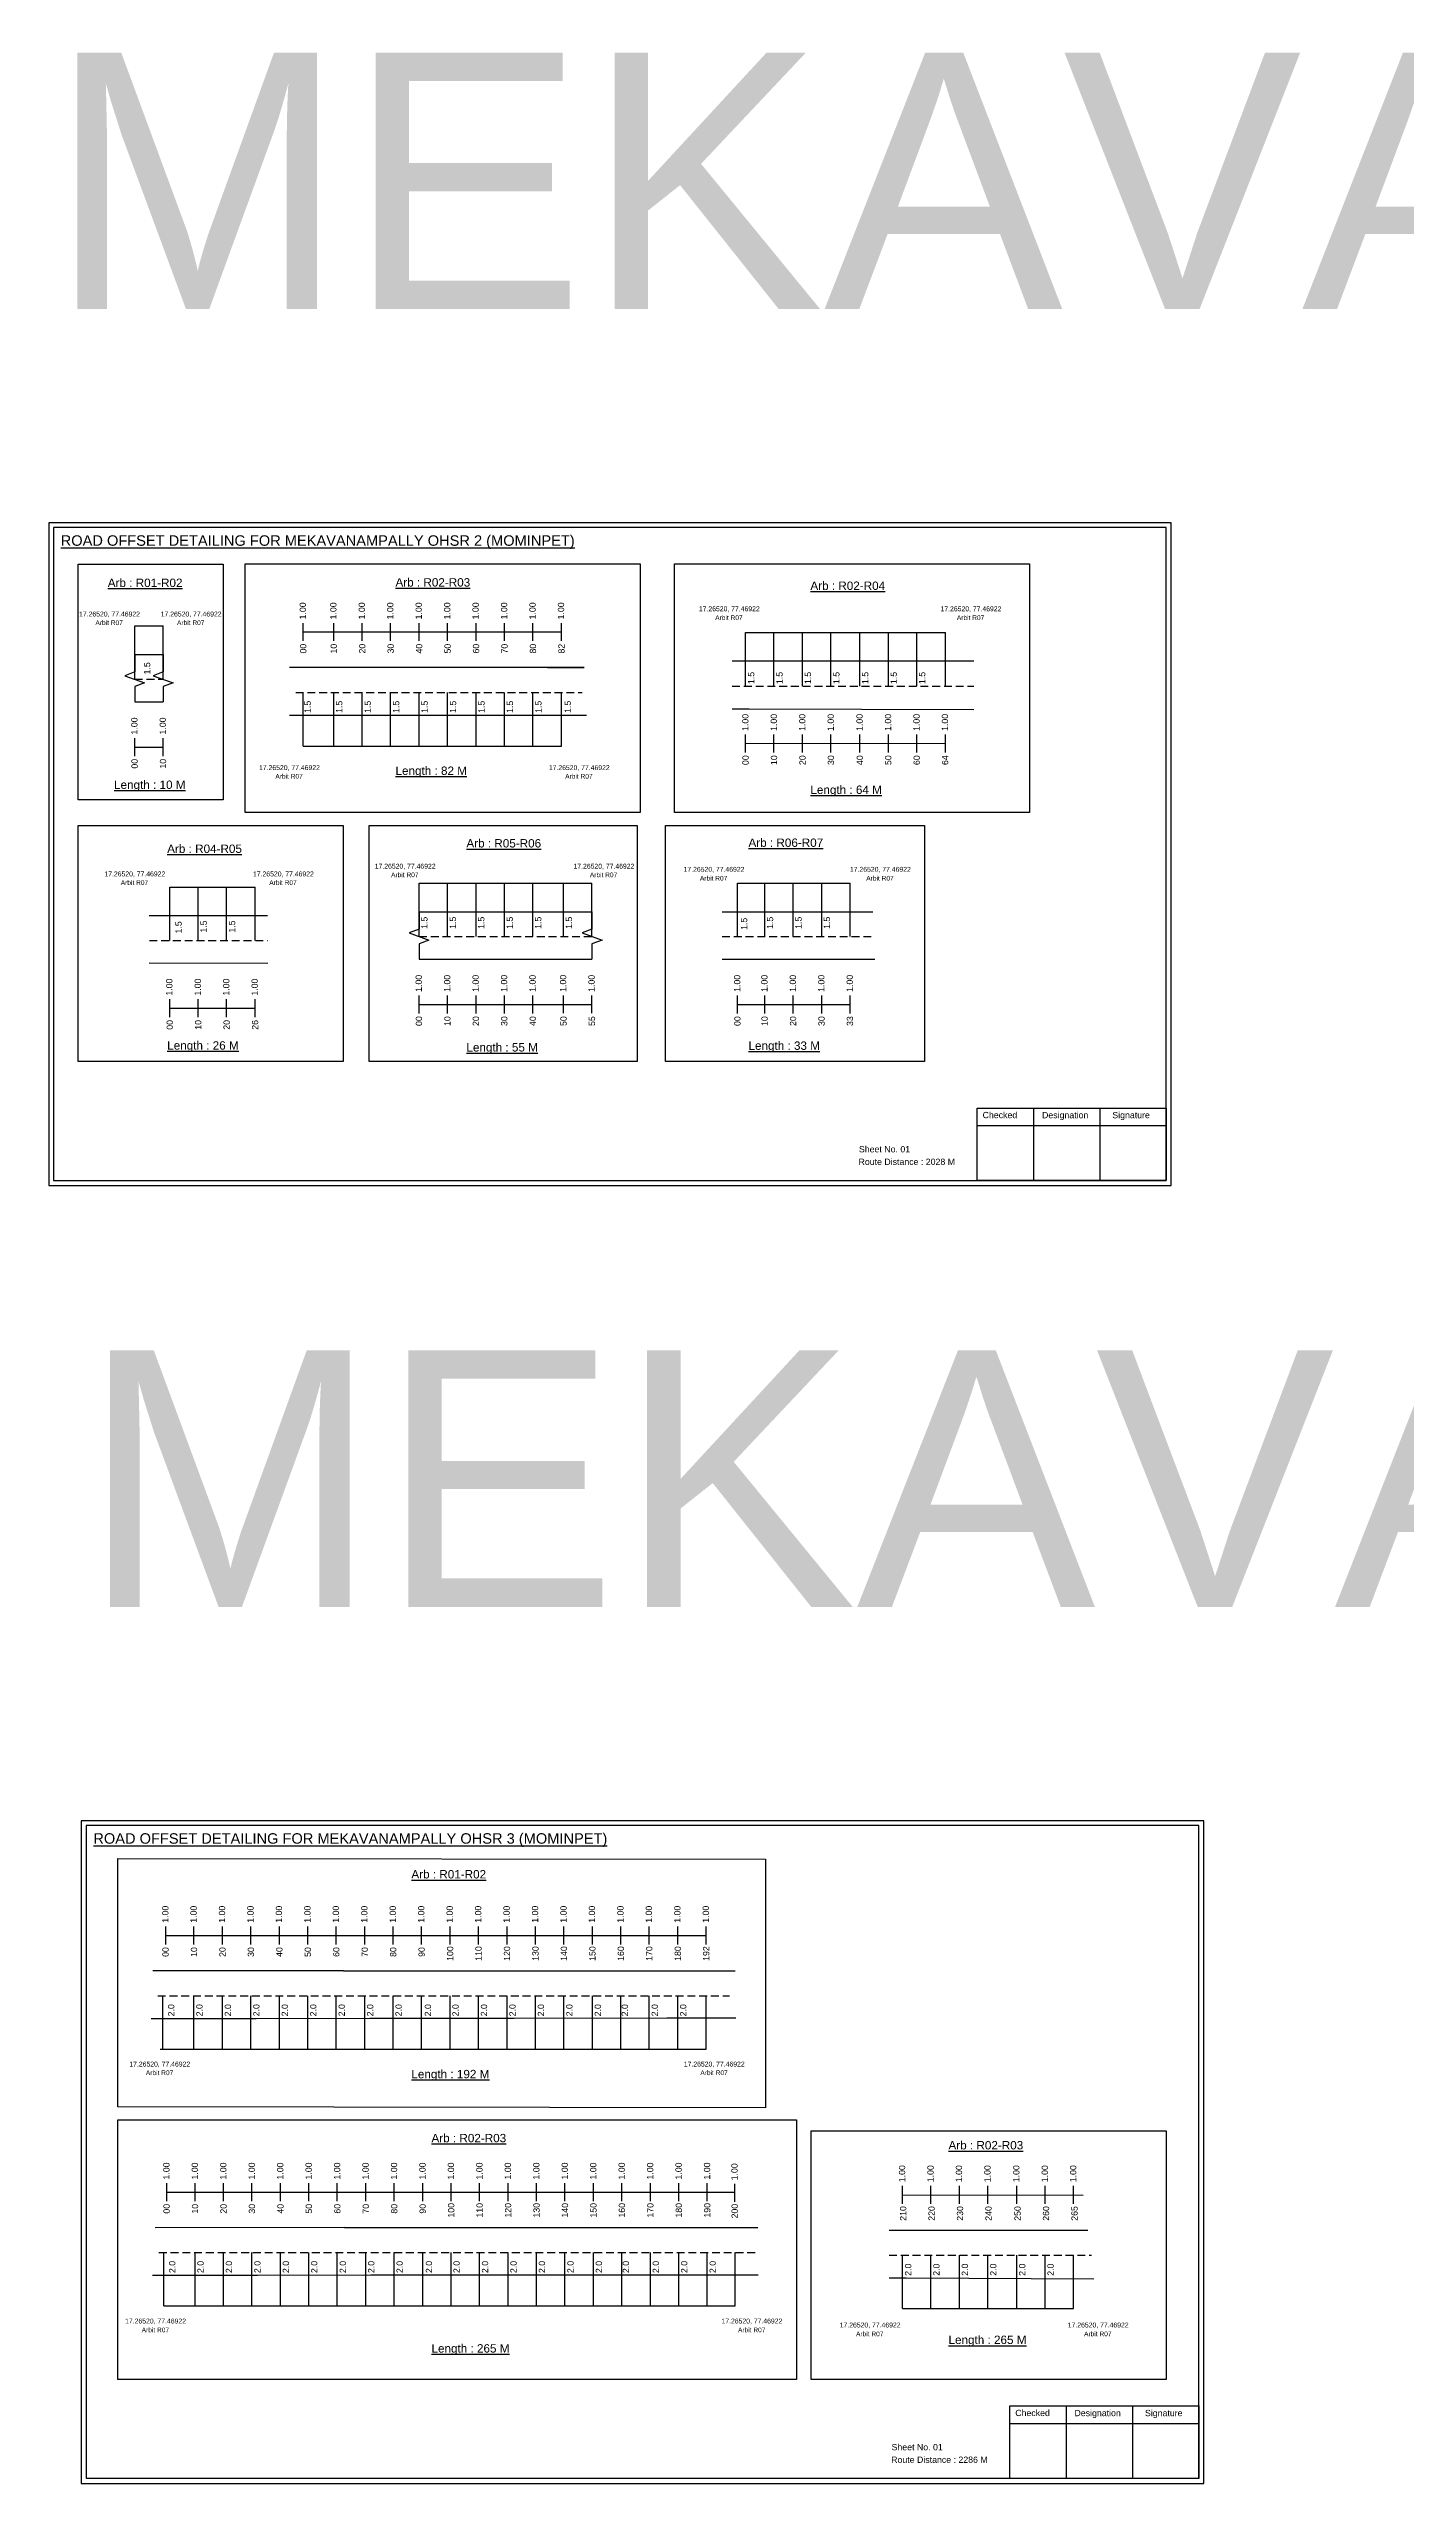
# Model space of a CAD drawing. Header units: inches. Extents: x -117 to 51867, y -12715 to 3423.
# Drawn here: x 6548 to 7196, y -1312 to -148 of the extents above; entities that cross this region are included whole.
import ezdxf

# ---------------------------------------------------------------- set-up
doc = ezdxf.new("R2010")
doc.units = ezdxf.units.IN
doc.header["$MEASUREMENT"] = 0
doc.linetypes.add('DASHED2', pattern=[0.375, 0.25, -0.125])
doc.layers.add('PDF_Geometry', color=7, linetype='Continuous')
doc.layers.add('PDF_Text', color=5, linetype='Continuous')
doc.styles.add('PDF Arial', font='arial.ttf')
doc.styles.get("Standard").update_dxf_attribs({"font": 'arial.ttf'})

msp = doc.modelspace()

# ---------------------------------------------------------------- linework, layer by layer
at = {"color": 5}
for p, q in [((6588.8, -424), (6602.4, -424)), ((6880.7, -427.3), (6976.2, -427.3)), ((6669.3, -481.5), (6792.7, -481.5)), ((6605.5, -548.9), (6646.3, -548.9)), ((6724.7, -547), (6807.3, -547)), ((6876.8, -547), (6930.7, -547)), ((6601, -1104.3), (6861.9, -1104.3)), ((6602.7, -1227), (6875.7, -1227)), ((6955.7, -1228.3), (7037.5, -1228.3))]:
    msp.add_line(p, q, dxfattribs=at)
for p, q in [((6588.8, -449.6), (6588.8, -424)), ((6602.4, -449.6), (6602.4, -424)), ((6880.7, -452.9), (6880.7, -427.3)), ((6894.3, -452.9), (6894.3, -427.3)), ((6907.9, -452.9), (6907.9, -427.3)), ((6921.5, -452.9), (6921.5, -427.3)), ((6935.4, -452.9), (6935.4, -427.3)), ((6949, -452.9), (6949, -427.3)), ((6962.6, -452.9), (6962.6, -427.3)), ((6976.2, -452.9), (6976.2, -427.3)), ((6588.8, -437.7), (6602.4, -437.7)), ((6989.8, -441), (6874.3, -441)), ((6803.6, -444), (6662.7, -444)), ((6786, -444), (6803.6, -444)), ((6588.8, -460.4), (6602.4, -460.4)), ((6669.3, -481.5), (6669.3, -455.9)), ((6683.9, -481.5), (6683.9, -455.9)), ((6697.5, -481.5), (6697.5, -455.9)), ((6711.1, -481.5), (6711.1, -455.9)), ((6724.7, -481.5), (6724.7, -455.9)), ((6738.3, -481.5), (6738.3, -455.9)), ((6751.9, -481.5), (6751.9, -455.9)), ((6765.5, -481.5), (6765.5, -455.9)), ((6779.1, -481.5), (6779.1, -455.9)), ((6792.7, -481.5), (6792.7, -455.9)), ((6874.3, -463.7), (6882.4, -463.7)), ((6882.4, -463.7), (6989.8, -464)), ((6662.7, -466.7), (6694.8, -466.7)), ((6694.8, -466.7), (6804.7, -466.7)), ((6605.5, -574.4), (6605.5, -548.9)), ((6619.1, -574.4), (6619.1, -548.9)), ((6632.7, -574.4), (6632.7, -548.9)), ((6646.3, -574.4), (6646.3, -548.9)), ((6724.7, -572.6), (6724.7, -547)), ((6738.3, -572.6), (6738.3, -547)), ((6751.9, -572.6), (6751.9, -547)), ((6765.5, -572.6), (6765.5, -547)), ((6779.1, -572.6), (6779.1, -547)), ((6793.7, -572.6), (6793.7, -547)), ((6807.3, -572.6), (6807.3, -547)), ((6876.8, -572.6), (6876.8, -547)), ((6889.9, -572.6), (6889.9, -547)), ((6903.5, -572.6), (6903.5, -547)), ((6917.1, -572.6), (6917.1, -547)), ((6930.7, -572.6), (6930.7, -547)), ((6595.7, -562.5), (6652.2, -562.5)), ((6724.7, -560.7), (6807.3, -560.7)), ((6869.5, -560.7), (6941.5, -560.7)), ((6595.7, -585.2), (6652.4, -585.3)), ((6724.7, -583.4), (6807.3, -583.4)), ((6869.5, -583.4), (6942.5, -583.4)), ((6688.5, -1066.9), (6597.5, -1066.9)), ((6688.5, -1066.9), (6770.1, -1066.8)), ((6770.1, -1066.8), (6875.7, -1066.8)), ((6602.2, -1104.3), (6602.2, -1078.8)), ((6617.1, -1104.3), (6617.1, -1078.8)), ((6630.7, -1104.3), (6630.7, -1078.8)), ((6644.3, -1104.3), (6644.3, -1078.8)), ((6657.9, -1104.3), (6657.9, -1078.8)), ((6671.5, -1104.3), (6671.5, -1078.8)), ((6685.1, -1104.3), (6685.1, -1078.8)), ((6698.7, -1104.3), (6698.7, -1078.8)), ((6712.3, -1104.3), (6712.3, -1078.8)), ((6725.9, -1104.3), (6725.9, -1078.8)), ((6739.5, -1104.3), (6739.5, -1078.8)), ((6753.1, -1104.3), (6753.1, -1078.8)), ((6766.7, -1104.3), (6766.7, -1078.8)), ((6780.3, -1104.3), (6780.3, -1078.8)), ((6793.9, -1104.3), (6793.9, -1078.8)), ((6807.5, -1104.3), (6807.5, -1078.8)), ((6821.1, -1104.3), (6821.1, -1078.8)), ((6834.7, -1104.3), (6834.7, -1078.8)), ((6848.3, -1104.3), (6848.3, -1078.8)), ((6861.9, -1104.3), (6861.9, -1078.8)), ((6596.7, -1089.6), (6646.9, -1089.6)), ((6643.4, -1089.6), (6701.2, -1089.5)), ((6701.2, -1089.5), (6770.1, -1089.5)), ((6770.1, -1089.5), (6843.1, -1089.4)), ((6843.1, -1089.4), (6876, -1089.4)), ((6689, -1189.6), (6598.6, -1189.7)), ((6689, -1189.6), (6770.6, -1189.5)), ((6770.6, -1189.5), (6886.6, -1189.6)), ((7044.3, -1190.9), (6949.3, -1190.9)), ((6602.7, -1227), (6602.7, -1201.5)), ((6617.6, -1227), (6617.6, -1201.5)), ((6631.2, -1227), (6631.2, -1201.5)), ((6644.8, -1227), (6644.8, -1201.5)), ((6658.4, -1227), (6658.4, -1201.5)), ((6672, -1227), (6672, -1201.5)), ((6685.6, -1227), (6685.6, -1201.5)), ((6699.2, -1227), (6699.2, -1201.5)), ((6712.8, -1227), (6712.8, -1201.5)), ((6726.4, -1227), (6726.4, -1201.5)), ((6740, -1227), (6740, -1201.5)), ((6753.6, -1227), (6753.6, -1201.5)), ((6767.2, -1227), (6767.2, -1201.5)), ((6780.8, -1227), (6780.8, -1201.5)), ((6794.4, -1227), (6794.4, -1201.5)), ((6808, -1227), (6808, -1201.5)), ((6821.6, -1227), (6821.6, -1201.5)), ((6835.2, -1227), (6835.2, -1201.5)), ((6848.8, -1227), (6848.8, -1201.5)), ((6862.4, -1227), (6862.4, -1201.5)), ((6875.7, -1227), (6875.7, -1201.5)), ((6955.7, -1228.3), (6955.7, -1202.8)), ((6969.3, -1228.3), (6969.3, -1202.8)), ((6982.9, -1228.3), (6982.9, -1202.8)), ((6996.5, -1228.3), (6996.5, -1202.8)), ((7010.3, -1228.3), (7010.3, -1202.8)), ((7023.9, -1228.3), (7023.9, -1202.8)), ((7037.5, -1228.3), (7037.5, -1202.8)), ((6597.2, -1212.3), (6647.5, -1212.3)), ((6643.9, -1212.3), (6701.7, -1212.2)), ((6701.7, -1212.2), (6770.6, -1212.2)), ((6770.6, -1212.2), (6843.6, -1212.2)), ((6843.6, -1212.2), (6886.7, -1212.1))]:
    msp.add_line(p, q)
at = {"color": 217, "true_color": 0x93278f}
for p, q in [((6669.3, -431.3), (6669.3, -422.8)), ((6669.3, -427), (6792.7, -427)), ((6683.9, -431.3), (6683.9, -422.8)), ((6697.5, -431.3), (6697.5, -422.8)), ((6711.1, -431.3), (6711.1, -422.8)), ((6724.7, -431.3), (6724.7, -422.8)), ((6738.3, -431.3), (6738.3, -422.8)), ((6751.9, -431.3), (6751.9, -422.8)), ((6765.5, -431.3), (6765.5, -422.8)), ((6779.1, -431.3), (6779.1, -422.8)), ((6792.7, -431.3), (6792.7, -422.8)), ((6880.7, -484.6), (6880.7, -476)), ((6894.3, -484.6), (6894.3, -476)), ((6907.9, -484.6), (6907.9, -476)), ((6921.5, -484.6), (6921.5, -476)), ((6935.4, -484.6), (6935.4, -476)), ((6949, -484.6), (6949, -476)), ((6962.6, -484.6), (6962.6, -476)), ((6976.2, -484.6), (6976.2, -476)), ((6588.8, -486.3), (6588.8, -477.7)), ((6588.8, -482), (6602.4, -482)), ((6602.4, -486.3), (6602.4, -477.7)), ((6880.7, -480.3), (6976.2, -480.2)), ((6605.5, -611.1), (6605.5, -602.5)), ((6619.1, -611.1), (6619.1, -602.5)), ((6632.7, -611.1), (6632.7, -602.5)), ((6646.3, -611.1), (6646.3, -602.5)), ((6724.7, -609.3), (6724.7, -600.7)), ((6724.7, -605), (6807.3, -605)), ((6738.3, -609.3), (6738.3, -600.7)), ((6751.9, -609.3), (6751.9, -600.7)), ((6765.5, -609.3), (6765.5, -600.7)), ((6779.1, -609.3), (6779.1, -600.7)), ((6793.7, -609.2), (6793.7, -600.7)), ((6807.3, -609.2), (6807.3, -600.7)), ((6876.8, -609.3), (6876.8, -600.7)), ((6876.8, -605), (6930.7, -605)), ((6889.9, -609.3), (6889.9, -600.7)), ((6903.5, -609.3), (6903.5, -600.7)), ((6917.1, -609.3), (6917.1, -600.7)), ((6930.7, -609.3), (6930.7, -600.7)), ((6605.5, -606.8), (6646.3, -606.8)), ((6603.6, -1054.2), (6603.6, -1045.6)), ((6617.1, -1054.2), (6617.1, -1045.6)), ((6630.7, -1054.2), (6630.7, -1045.6)), ((6644.3, -1054.2), (6644.3, -1045.6)), ((6657.9, -1054.2), (6657.9, -1045.6)), ((6671.5, -1054.2), (6671.5, -1045.6)), ((6685.1, -1054.2), (6685.1, -1045.6)), ((6698.7, -1054.2), (6698.7, -1045.6)), ((6712.3, -1054.2), (6712.3, -1045.6)), ((6725.9, -1054.2), (6725.9, -1045.6)), ((6739.5, -1054.2), (6739.5, -1045.6)), ((6753.1, -1054.2), (6753.1, -1045.6)), ((6766.7, -1054.2), (6766.7, -1045.6)), ((6780.3, -1054.2), (6780.3, -1045.6)), ((6793.9, -1054.2), (6793.9, -1045.6)), ((6807.5, -1054.2), (6807.5, -1045.6)), ((6821.1, -1054.2), (6821.1, -1045.6)), ((6834.7, -1054.2), (6834.7, -1045.6)), ((6848.3, -1054.2), (6848.3, -1045.6)), ((6861.9, -1054.2), (6861.9, -1045.6)), ((6603.6, -1049.9), (6861.9, -1049.9)), ((6604.1, -1176.9), (6604.1, -1168.3)), ((6604.1, -1172.6), (6875.6, -1172.6)), ((6617.6, -1176.9), (6617.6, -1168.3)), ((6631.2, -1176.9), (6631.2, -1168.3)), ((6644.8, -1176.9), (6644.8, -1168.3)), ((6658.4, -1176.9), (6658.4, -1168.3)), ((6672, -1176.9), (6672, -1168.3)), ((6685.6, -1176.9), (6685.6, -1168.3)), ((6699.2, -1176.9), (6699.2, -1168.3)), ((6712.8, -1176.9), (6712.8, -1168.3)), ((6726.4, -1176.9), (6726.4, -1168.3)), ((6740, -1176.9), (6740, -1168.3)), ((6753.6, -1176.9), (6753.6, -1168.3)), ((6767.2, -1176.9), (6767.2, -1168.3)), ((6780.8, -1176.9), (6780.8, -1168.3)), ((6794.4, -1176.9), (6794.4, -1168.3)), ((6808, -1176.9), (6808, -1168.3)), ((6821.6, -1176.9), (6821.6, -1168.3)), ((6835.2, -1176.9), (6835.2, -1168.3)), ((6848.8, -1176.9), (6848.8, -1168.3)), ((6862.4, -1176.9), (6862.4, -1168.3)), ((6875.6, -1177.3), (6875.6, -1168.7)), ((6955.7, -1178.2), (6955.7, -1169.6)), ((6955.7, -1173.9), (7042, -1174.1)), ((6969.3, -1178.2), (6969.3, -1169.6)), ((6982.9, -1178.2), (6982.9, -1169.6)), ((6996.5, -1178.2), (6996.5, -1169.6)), ((7010.3, -1178.2), (7010.3, -1169.6)), ((7023.9, -1178.2), (7023.9, -1169.6)), ((7037.5, -1178.2), (7037.5, -1169.6))]:
    msp.add_line(p, q, dxfattribs=at)
at = {"linetype": 'DASHED2', "ltscale": 15}
for p, q in [((6588.8, -449.6), (6602.4, -449.6)), ((6874.3, -452.9), (6989.8, -452.9)), ((6665.7, -455.9), (6802.7, -455.9)), ((6595.8, -574.4), (6652.2, -574.4)), ((6724.7, -572.6), (6807.3, -572.6)), ((6869.5, -572.6), (6942, -572.6)), ((6599.8, -1078.8), (6873, -1078.8)), ((6600.3, -1201.5), (6886.7, -1201.5)), ((6949.3, -1202.8), (7046, -1202.8))]:
    msp.add_line(p, q, dxfattribs=at)
for points in [[(6561.7, -394.6), (6631, -394.6), (6631, -507.2), (6561.7, -507.2)], [(6641.5, -394.5), (6830.4, -394.5), (6830.4, -513.3), (6641.5, -513.3)], [(6846.8, -394.5), (7016.4, -394.5), (7016.4, -513.3), (6846.8, -513.3)], [(6561.7, -519.5), (6688.4, -519.5), (6688.4, -632.2), (6561.7, -632.2)], [(6700.8, -519.5), (6828.9, -519.5), (6828.9, -632.2), (6700.8, -632.2)], [(6842.4, -519.5), (6966.2, -519.5), (6966.2, -632.2), (6842.4, -632.2)], [(6580.7, -1013.1), (6890.2, -1013.5), (6890.2, -1132.3), (6580.7, -1131.9)], [(6580.7, -1138), (6905.1, -1138), (6905.1, -1262.1), (6580.7, -1262.1)], [(6912.1, -1143.3), (7081.7, -1143.3), (7081.7, -1262.1), (6912.1, -1262.1)]]:
    msp.add_lwpolyline(points, close=True)
at = {"linetype": 'Continuous'}
for points in [[(6588.8, -437.7), (6588.8, -446.1), (6584, -447.9), (6593.5, -451.3), (6588.8, -453), (6588.8, -460.4)], [(6602.4, -437.7), (6602.4, -446.1), (6597.6, -447.9), (6607.1, -451.3), (6602.4, -453), (6602.4, -460.4)], [(6724.7, -560.7), (6724.7, -569.1), (6719.9, -570.8), (6729.4, -574.3), (6724.7, -576), (6724.7, -583.4)], [(6807.3, -560.7), (6807.3, -569.1), (6802.6, -570.8), (6812.1, -574.3), (6807.3, -576), (6807.3, -583.4)]]:
    msp.add_lwpolyline(points, dxfattribs=at)
msp.add_lwpolyline([(6949.3, -1213.6), (6957.4, -1213.6), (7047.2, -1214.1)])
at = {"layer": 'PDF_Geometry'}
for points in [[(6547.7, -374.8), (6547.7, -691.5), (7084.1, -691.5), (7084.1, -374.8)], [(6550, -377.1), (6550, -689.1), (7081.7, -689.1), (7081.7, -377.1)], [(6563.2, -995.1), (6563.2, -1311.8), (7099.7, -1311.8), (7099.7, -995.1)], [(6565.6, -997.4), (6565.6, -1309.4), (7097.3, -1309.4), (7097.3, -997.4)]]:
    msp.add_lwpolyline(points, close=True, dxfattribs=at)
at = {"layer": 'PDF_Geometry', "color": 242, "true_color": 0xcc1f26}
for points in [[(7081.7, -689.2), (6991.4, -689.2), (6991.4, -654.5), (7081.7, -654.5)], [(7097.3, -1309.5), (7007, -1309.5), (7007, -1274.8), (7097.3, -1274.8)]]:
    msp.add_lwpolyline(points, close=True, dxfattribs=at)
for points in [[(6991.4, -662.9), (7081.7, -662.9)], [(7018.4, -654.5), (7018.4, -689.2)], [(7050.1, -654.5), (7050.1, -689.2)], [(7033.9, -1274.8), (7033.9, -1309.5)], [(7065.7, -1274.8), (7065.7, -1309.5)], [(7007, -1283.2), (7097.3, -1283.2)]]:
    msp.add_lwpolyline(points, dxfattribs=at)

# ---------------------------------------------------------------- texts
for s, height, p in [('MEKAVANAMPALLY 2', 122.535, (6547.3, -272.6)), ('Sheet No. 01', 3, (6934.9, -675.7)), ('Route Distance : 2028 M', 3, (6934.7, -681.7)), ('MEKAVANAMPALLY 3', 122.535, (6562.9, -892.9)), ('Sheet No. 01', 3, (6950.5, -1296)), ('Route Distance : 2286 M', 3, (6950.3, -1302))]:
    msp.add_text(s, height=height).set_placement(p)
at = {"color": 242, "true_color": 0xcd2027}
for s, height, p in [('%%UROAD OFFSET DETAILING FOR MEKAVANAMPALLY OHSR 2 (MOMINPET)', 5, (6553.4, -385.8)), ('%%UArb : R01-R02', 4, (6575.9, -405.5)), ('%%UArb : R02-R03', 4, (6713.4, -405.3)), ('%%UArb : R02-R04', 4, (6911.7, -406.9)), ('%%ULength : 10 M', 4, (6578.9, -502)), ('%%ULength : 82 M', 4, (6713.4, -495.3)), ('%%ULength : 64 M', 4, (6911.7, -504.4)), ('%%UArb : R04-R05', 4, (6604.3, -532.6)), ('%%UArb : R05-R06', 4, (6747.3, -530)), ('%%UArb : R06-R07', 4, (6882.1, -529.7)), ('%%ULength : 26 M', 4, (6604.3, -626.6)), ('%%ULength : 55 M', 4, (6747.3, -627.5)), ('%%ULength : 33 M', 4, (6882.1, -626.7)), ('%%UROAD OFFSET DETAILING FOR MEKAVANAMPALLY OHSR 3 (MOMINPET)', 5, (6569, -1006.1)), ('%%UArb : R01-R02', 4, (6721, -1022.7)), ('%%ULength : 192 M', 4, (6721, -1118.2)), ('%%UArb : R02-R03', 4, (6730.6, -1148.8)), ('%%UArb : R02-R03', 4, (6977.7, -1152.2)), ('%%ULength : 265 M', 4, (6977.7, -1245.2)), ('%%ULength : 265 M', 4, (6730.6, -1249.3))]:
    msp.add_text(s, height=height, dxfattribs=at).set_placement(p)
at = {"color": 5}
for s, height, p in [('17.26520, 77.46922', 2.34, (6562.2, -419.6)), ('17.26520, 77.46922', 2.34, (6601.2, -419.6)), ('17.26520, 77.46922', 2.34, (6858.4, -417.1)), ('17.26520, 77.46922', 2.34, (6973.9, -417.1)), ('Arbit R07', 2.25, (6570, -423.7)), ('Arbit R07', 2.25, (6609, -423.7)), ('Arbit R07', 2.25, (6866.2, -421.3)), ('Arbit R07', 2.25, (6981.7, -421.3)), ('17.26520, 77.46922', 2.34, (6648.2, -493)), ('Arbit R07', 2.25, (6656, -497.1)), ('17.26520, 77.46922', 2.34, (6786.7, -493)), ('Arbit R07', 2.25, (6794.5, -497.1)), ('17.26520, 77.46922', 2.34, (6574.3, -543.8)), ('Arbit R07', 2.25, (6582.1, -547.9)), ('17.26520, 77.46922', 2.34, (6645.3, -543.8)), ('Arbit R07', 2.25, (6653.1, -547.9)), ('17.26520, 77.46922', 2.34, (6703.5, -540.1)), ('Arbit R07', 2.25, (6711.3, -544.2)), ('17.26520, 77.46922', 2.34, (6798.5, -540.1)), ('Arbit R07', 2.25, (6806.3, -544.2)), ('17.26520, 77.46922', 2.34, (6851.1, -541.6)), ('Arbit R07', 2.25, (6858.9, -545.8)), ('17.26520, 77.46922', 2.34, (6930.6, -541.6)), ('Arbit R07', 2.25, (6938.4, -545.8)), ('17.26520, 77.46922', 2.34, (6586.2, -1112.6)), ('Arbit R07', 2.25, (6594.1, -1116.7)), ('17.26520, 77.46922', 2.34, (6851.2, -1112.6)), ('Arbit R07', 2.25, (6859.1, -1116.7)), ('17.26520, 77.46922', 2.34, (6584.2, -1235.4)), ('17.26520, 77.46922', 2.34, (6869.2, -1235.4)), ('Arbit R07', 2.25, (6592.1, -1239.6)), ('Arbit R07', 2.25, (6877.1, -1239.6)), ('17.26520, 77.46922', 2.34, (6925.7, -1237.3)), ('Arbit R07', 2.25, (6933.5, -1241.5)), ('17.26520, 77.46922', 2.34, (7034.7, -1237.3)), ('Arbit R07', 2.25, (7042.5, -1241.5))]:
    msp.add_text(s, height=height, dxfattribs=at).set_placement(p)
at = {"color": 217, "true_color": 0x93278f}
for s, p in [('1.00', (6670.6, -421)), ('1.00', (6685.2, -421)), ('1.00', (6698.8, -421)), ('1.00', (6712.4, -421)), ('1.00', (6726, -421)), ('1.00', (6739.6, -421)), ('1.00', (6753.2, -421)), ('1.00', (6766.8, -421)), ('1.00', (6780.4, -421)), ('1.00', (6794, -421)), ('00', (6670.8, -437.3)), ('10', (6685.4, -437.3)), ('20', (6699, -437.3)), ('30', (6712.6, -437.3)), ('40', (6726.2, -437.3)), ('50', (6739.8, -437.3)), ('60', (6753.4, -437.3)), ('70', (6767, -437.3)), ('80', (6780.6, -437.3)), ('82', (6794.2, -437.3)), ('1.00', (6590.1, -476)), ('1.00', (6603.7, -476)), ('1.00', (6882.1, -474.3)), ('1.00', (6895.7, -474.3)), ('1.00', (6909.3, -474.3)), ('1.00', (6922.9, -474.3)), ('1.00', (6936.7, -474.3)), ('1.00', (6950.3, -474.3)), ('1.00', (6963.9, -474.3)), ('1.00', (6977.5, -474.3)), ('00', (6590.2, -492.3)), ('10', (6603.8, -492.3)), ('00', (6882.2, -490.6)), ('10', (6895.8, -490.6)), ('20', (6909.4, -490.6)), ('30', (6923, -490.6)), ('40', (6936.8, -490.6)), ('50', (6950.4, -490.6)), ('60', (6964, -490.6)), ('64', (6977.6, -490.6)), ('1.00', (6606.8, -600.8)), ('1.00', (6620.4, -600.8)), ('1.00', (6634, -600.8)), ('1.00', (6647.6, -600.8)), ('1.00', (6726, -599)), ('1.00', (6739.6, -599)), ('1.00', (6753.2, -599)), ('1.00', (6766.8, -599)), ('1.00', (6780.4, -599)), ('1.00', (6795, -599)), ('1.00', (6808.6, -599)), ('1.00', (6878.2, -599)), ('1.00', (6891.2, -599)), ('1.00', (6904.8, -599)), ('1.00', (6918.4, -599)), ('1.00', (6932, -599)), ('00', (6607, -617.1)), ('10', (6620.6, -617.1)), ('20', (6634.2, -617.1)), ('26', (6647.8, -617.1)), ('00', (6726.1, -615.3)), ('10', (6739.7, -615.3)), ('20', (6753.3, -615.3)), ('30', (6766.9, -615.3)), ('40', (6780.5, -615.3)), ('50', (6795.2, -615.3)), ('55', (6808.8, -615.3)), ('00', (6878.3, -615.3)), ('10', (6891.3, -615.3)), ('20', (6904.9, -615.3)), ('30', (6918.5, -615.3)), ('33', (6932.1, -615.3)), ('1.00', (6604.9, -1043.9)), ('1.00', (6618.4, -1043.9)), ('1.00', (6632, -1043.9)), ('1.00', (6645.6, -1043.9)), ('1.00', (6659.2, -1043.9)), ('1.00', (6672.8, -1043.9)), ('1.00', (6686.4, -1043.9)), ('1.00', (6700, -1043.9)), ('1.00', (6713.6, -1043.9)), ('1.00', (6727.2, -1043.9)), ('1.00', (6740.8, -1043.9)), ('1.00', (6754.4, -1043.9)), ('1.00', (6768, -1043.9)), ('1.00', (6781.6, -1043.9)), ('1.00', (6795.2, -1043.9)), ('1.00', (6808.8, -1043.9)), ('1.00', (6822.4, -1043.9)), ('1.00', (6836, -1043.9)), ('1.00', (6849.6, -1043.9)), ('1.00', (6863.2, -1043.9)), ('00', (6605, -1060.2)), ('10', (6618.6, -1060.2)), ('20', (6632.2, -1060.2)), ('30', (6645.8, -1060.2)), ('40', (6659.4, -1060.2)), ('50', (6673, -1060.2)), ('60', (6686.6, -1060.2)), ('70', (6700.2, -1060.2)), ('80', (6713.8, -1060.2)), ('90', (6727.4, -1060.2)), ('100', (6741, -1062.1)), ('110', (6754.6, -1062.1)), ('120', (6768.2, -1062.1)), ('130', (6781.8, -1062.1)), ('140', (6795.4, -1062.1)), ('150', (6809, -1062.1)), ('160', (6822.6, -1062.1)), ('170', (6836.2, -1062.1)), ('180', (6849.8, -1062.1)), ('192', (6863.4, -1062.1)), ('1.00', (6605.4, -1166.6)), ('1.00', (6619, -1166.6)), ('1.00', (6632.6, -1166.6)), ('1.00', (6646.2, -1166.6)), ('1.00', (6659.8, -1166.6)), ('1.00', (6673.4, -1166.6)), ('1.00', (6687, -1166.6)), ('1.00', (6700.6, -1166.6)), ('1.00', (6714.2, -1166.6)), ('1.00', (6727.8, -1166.6)), ('1.00', (6741.4, -1166.6)), ('1.00', (6755, -1166.6)), ('1.00', (6768.6, -1166.6)), ('1.00', (6782.2, -1166.6)), ('1.00', (6795.8, -1166.6)), ('1.00', (6809.4, -1166.6)), ('1.00', (6823, -1166.6)), ('1.00', (6836.6, -1166.6)), ('1.00', (6850.2, -1166.6)), ('1.00', (6863.8, -1166.6)), ('1.00', (6876.9, -1167)), ('1.00', (6957, -1167.9)), ('1.00', (6970.6, -1167.9)), ('1.00', (6984.2, -1167.9)), ('1.00', (6997.8, -1167.9)), ('1.00', (7011.6, -1167.9)), ('1.00', (7025.2, -1167.9)), ('1.00', (7038.8, -1167.9)), ('00', (6605.5, -1182.9)), ('10', (6619.1, -1182.9)), ('20', (6632.7, -1182.9)), ('30', (6646.3, -1182.9)), ('40', (6659.9, -1182.9)), ('50', (6673.5, -1182.9)), ('60', (6687.1, -1182.9)), ('70', (6700.7, -1182.9)), ('80', (6714.3, -1182.9)), ('90', (6727.9, -1182.9)), ('100', (6741.5, -1184.8)), ('110', (6755.1, -1184.8)), ('120', (6768.7, -1184.8)), ('130', (6782.3, -1184.8)), ('140', (6795.9, -1184.8)), ('150', (6809.5, -1184.8)), ('160', (6823.1, -1184.8)), ('170', (6836.7, -1184.8)), ('180', (6850.3, -1184.8)), ('190', (6863.9, -1184.8)), ('200', (6877, -1185.2)), ('210', (6957.5, -1186.3)), ('220', (6971.1, -1186.3)), ('230', (6984.7, -1186.3)), ('240', (6998.3, -1186.3)), ('250', (7012.2, -1186.3)), ('260', (7025.8, -1186.3)), ('265', (7039.4, -1186.3))]:
    msp.add_text(s, height=3, rotation=90, dxfattribs=at).set_placement(p)
for s, p in [('1.5', (6596.2, -447.3)), ('1.5', (6884.9, -451.9)), ('1.5', (6898.4, -451.9)), ('1.5', (6912, -451.9)), ('1.5', (6925.6, -451.9)), ('1.5', (6939.4, -451.9)), ('1.5', (6953, -451.9)), ('1.5', (6966.6, -451.9)), ('1.5', (6672.9, -465.7)), ('1.5', (6688, -465.7)), ('1.5', (6701.6, -465.7)), ('1.5', (6715.2, -465.7)), ('1.5', (6728.8, -465.7)), ('1.5', (6742.4, -465.7)), ('1.5', (6756, -465.7)), ('1.5', (6769.6, -465.7)), ('1.5', (6783.2, -465.7)), ('1.5', (6797.2, -465.7)), ('1.5', (6611.2, -571.1)), ('1.5', (6623.2, -570.7)), ('1.5', (6636.8, -570.7)), ('1.5', (6728.7, -568.9)), ('1.5', (6742.3, -568.9)), ('1.5', (6755.9, -568.9)), ('1.5', (6769.5, -568.9)), ('1.5', (6783.1, -568.9)), ('1.5', (6797.8, -568.9)), ('1.5', (6881.5, -569.4)), ('1.5', (6893.9, -568.9)), ('1.5', (6907.5, -568.9)), ('1.5', (6921.1, -568.9)), ('2.0', (6607.7, -1088.6)), ('2.0', (6621.2, -1088.6)), ('2.0', (6634.8, -1088.6)), ('2.0', (6648.4, -1088.6)), ('2.0', (6662, -1088.6)), ('2.0', (6675.6, -1088.6)), ('2.0', (6689.2, -1088.6)), ('2.0', (6702.8, -1088.6)), ('2.0', (6716.4, -1088.6)), ('2.0', (6730.4, -1088.6)), ('2.0', (6743.6, -1088.6)), ('2.0', (6757.2, -1088.6)), ('2.0', (6770.8, -1088.6)), ('2.0', (6784.4, -1088.6)), ('2.0', (6798, -1088.6)), ('2.0', (6811.6, -1088.6)), ('2.0', (6824.5, -1088.6)), ('2.0', (6838.8, -1088.6)), ('2.0', (6852.4, -1088.6)), ('2.0', (6608.2, -1211.3)), ('2.0', (6621.7, -1211.3)), ('2.0', (6635.3, -1211.3)), ('2.0', (6648.9, -1211.3)), ('2.0', (6662.5, -1211.3)), ('2.0', (6676.1, -1211.3)), ('2.0', (6689.7, -1211.3)), ('2.0', (6703.3, -1211.3)), ('2.0', (6716.9, -1211.3)), ('2.0', (6730.9, -1211.3)), ('2.0', (6744.1, -1211.3)), ('2.0', (6757.7, -1211.3)), ('2.0', (6771.3, -1211.3)), ('2.0', (6784.9, -1211.3)), ('2.0', (6798.5, -1211.3)), ('2.0', (6812.1, -1211.3)), ('2.0', (6825, -1211.3)), ('2.0', (6839.3, -1211.3)), ('2.0', (6852.9, -1211.3)), ('2.0', (6866.5, -1211.3)), ('2.0', (6959.9, -1212.6)), ('2.0', (6973.4, -1212.6)), ('2.0', (6987, -1212.6)), ('2.0', (7000.6, -1212.6)), ('2.0', (7014.4, -1212.6)), ('2.0', (7028, -1212.6))]:
    msp.add_text(s, height=3, rotation=90).set_placement(p)
at = {"layer": 'PDF_Text', "color": 7, "attachment_point": 7, "style": 'PDF Arial'}
for s, insert, char_height in [('Checked', (6994, -659.4), 3), ('Designation', (7022.4, -660.3), 3.001), ('Signature', (7056, -660.3), 3), ('Checked', (7009.6, -1279.7), 3), ('Designation', (7037.9, -1280.6), 3.001), ('Signature', (7071.6, -1280.6), 3)]:
    msp.add_mtext(s, dxfattribs=dict(at, insert=insert, char_height=char_height))

doc.saveas('drawing.dxf')
